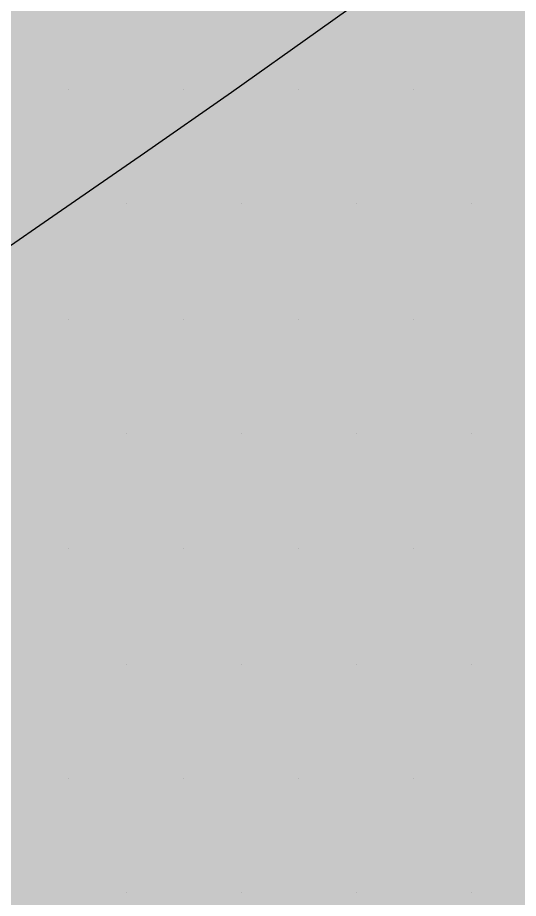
# Paper-space layout 'Layout1' of a CAD drawing. Extents: x -43 to 2298, y -18 to 768.
# Drawn here: x 147.2424 to 147.4822, y 257.1246 to 257.5465 of the extents above; entities that cross this region are included whole.
import ezdxf

# ---------------------------------------------------------------- set-up
doc = ezdxf.new("R2010")
doc.units = 0
doc.header["$LTSCALE"] = 2
doc.linetypes.add('CACHEX2', pattern=[0.75, 0.5, -0.25])
doc.layers.add('CARTOUCHE', color=7, linetype='Continuous')
doc.layers.add('LOGO', color=7, linetype='Continuous')

# ---------------------------------------------------------------- blocks, each defined once
blk = doc.blocks.new('A$C715108E3')
at = {"layer": 'LOGO', "color": 131}
for p, q in [((2.13464, -20.85384), (2.13464, -20.85384)), ((2.22647, -20.85384), (2.22647, -20.85384)), ((2.3183, -20.85384), (2.3183, -20.85384)), ((2.41013, -20.85384), (2.41013, -20.85384)), ((2.18074, -20.9453), (2.18074, -20.9453)), ((2.27257, -20.9453), (2.27257, -20.9453)), ((2.36403, -20.9453), (2.36403, -20.9453)), ((2.45586, -20.9453), (2.45586, -20.9453)), ((2.13464, -21.03751), (2.13464, -21.03751)), ((2.22647, -21.03751), (2.22647, -21.03751)), ((2.3183, -21.03751), (2.3183, -21.03751)), ((2.41013, -21.03751), (2.41013, -21.03751)), ((2.18074, -21.12878), (2.18074, -21.12878)), ((2.27257, -21.12878), (2.27257, -21.12878)), ((2.36403, -21.12878), (2.36403, -21.12878)), ((2.45586, -21.12878), (2.45586, -21.12878)), ((2.13464, -21.22023), (2.13464, -21.22023)), ((2.22647, -21.22023), (2.22647, -21.22023)), ((2.3183, -21.22023), (2.3183, -21.22023)), ((2.41013, -21.22023), (2.41013, -21.22023)), ((2.18074, -21.31263), (2.18074, -21.31263)), ((2.27257, -21.31263), (2.27257, -21.31263)), ((2.36403, -21.31263), (2.36403, -21.31263)), ((2.45586, -21.31263), (2.45586, -21.31263)), ((2.13464, -21.4039), (2.13464, -21.4039)), ((2.22647, -21.4039), (2.22647, -21.4039)), ((2.3183, -21.4039), (2.3183, -21.4039)), ((2.41013, -21.4039), (2.41013, -21.4039)), ((2.18074, -21.49536), (2.18074, -21.49536)), ((2.27257, -21.49536), (2.27257, -21.49536)), ((2.36403, -21.49536), (2.36403, -21.49536)), ((2.45586, -21.49536), (2.45586, -21.49536))]:
    blk.add_line(p, q, dxfattribs=at)
blk = doc.blocks.new('A$C581E6685')
at = {"layer": 'LOGO', "color": 32, "linetype": 'CACHEX2', "ltscale": 1.5}
blk.add_ellipse((-38.05384, 23.81385), major_axis=(-19.03106, -3.53396), ratio=0.590567, dxfattribs=at)
at = {"layer": 'LOGO', "color": 32}
blk.add_ellipse((-37.61436, 23.84992), major_axis=(-13.57677, -4.28389), ratio=0.791971, dxfattribs=at)
at = {"layer": 'CARTOUCHE'}
blk.add_blockref('A$C715108E3', (-31.67392, 36.3189), dxfattribs=at)

psp = doc.layouts.get("Layout1")

# ---------------------------------------------------------------- hatches: boundary and pattern name
at = {"layer": 'CARTOUCHE', "true_color": 0xffffff}
h = psp.add_hatch(color=7, dxfattribs=at)
h.dxf.hatch_style = 1
edge = h.paths.add_edge_path()
edge.add_spline(control_points=[(127.71967, 272.47485), (127.71967, 261.58368), (127.71967, 250.69252), (127.71967, 246.85252), (131.55967, 246.85252), (177.09893, 246.85252), (222.6382, 246.85252), (226.4782, 246.85252), (226.4782, 250.69252), (226.4782, 261.58368), (226.4782, 272.47485), (226.4782, 276.31485), (222.6382, 276.31485), (177.09893, 276.31485), (131.55967, 276.31485), (127.71967, 276.31485), (127.71967, 272.47485)], knot_values=[0, 0, 0, 1, 1, 2.570796, 2.570796, 3.570796, 3.570796, 5.141593, 5.141593, 6.141593, 6.141593, 7.712389, 7.712389, 8.712389, 8.712389, 10.283185, 10.283185, 10.283185], weights=[1, 1, 1, 0.707107, 1, 1, 1, 0.707107, 1, 1, 1, 0.707107, 1, 1, 1, 0.707107, 1], degree=2, periodic=0)

# ---------------------------------------------------------------- linework, layer by layer
at = {"layer": 'CARTOUCHE'}
psp.add_rational_spline([(127.71967, 272.47485), (127.71967, 261.58368), (127.71967, 250.69252), (127.71967, 246.85252), (131.55967, 246.85252), (177.09893, 246.85252), (222.6382, 246.85252), (226.4782, 246.85252), (226.4782, 250.69252), (226.4782, 261.58368), (226.4782, 272.47485), (226.4782, 276.31485), (222.6382, 276.31485), (177.09893, 276.31485), (131.55967, 276.31485), (127.71967, 276.31485), (127.71967, 272.47485)], [1, 1, 1, 0.707106781187, 1, 1, 1, 0.707106781187, 1, 1, 1, 0.707106781187, 1, 1, 1, 0.707106781187, 1], degree=2, knots=[0, 0, 0, 1, 1, 2.570796, 2.570796, 3.570796, 3.570796, 5.141593, 5.141593, 6.141593, 6.141593, 7.712389, 7.712389, 8.712389, 8.712389, 10.283185, 10.283185, 10.283185], dxfattribs=at)

# ---------------------------------------------------------------- block references
at = {"layer": 'CARTOUCHE', "xscale": 0.6, "yscale": 0.6, "zscale": 0.6}
psp.add_blockref('A$C581E6685', (164.99041, 248.2331), dxfattribs=at)

doc.saveas('drawing.dxf')
